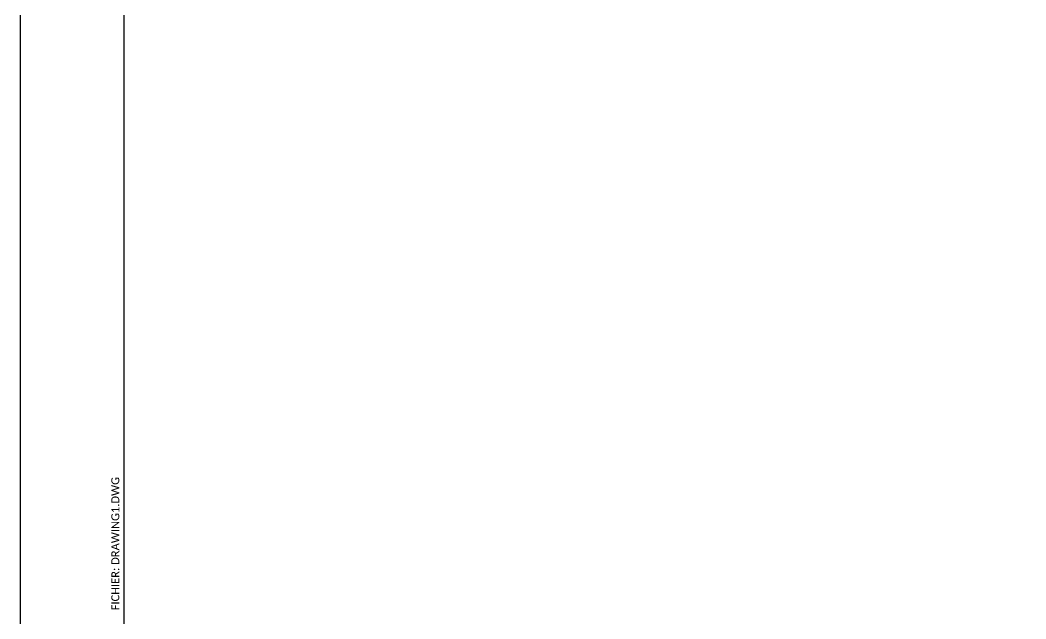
# Paper-space layout 'LEDGER-VERTICAL-IMPERIAL' of a CAD drawing. Header units: inches. Extents: x 0 to 11, y -3.8 to 17.
# Drawn here: x 0 to 6.04, y 3.02 to 6.62 of the extents above; entities that cross this region are included whole.
import ezdxf

# ---------------------------------------------------------------- set-up
doc = ezdxf.new("R2010")
doc.units = ezdxf.units.IN
doc.header["$LTSCALE"] = 25
doc.header["$MEASUREMENT"] = 0
doc.layers.add('CARTOUCHE', color=7, linetype='Continuous')
doc.styles.add('Cartouche', font='calibri.ttf')

psp = doc.layouts.new('LEDGER-VERTICAL-IMPERIAL')

# ---------------------------------------------------------------- linework, layer by layer
at = {"layer": 'CARTOUCHE'}
psp.add_lwpolyline([(0, 0), (11, 0), (11, 17), (0, 17)], close=True, dxfattribs=at)
at = {"layer": 'CARTOUCHE', "ltscale": 5}
psp.add_lwpolyline([(0.6245908242130724, 16.79180305859563), (10.79180305859563, 16.79180305859564), (10.79180305859563, 1.94757877408282), (0.6245908242130724, 1.94757877408282)], close=True, dxfattribs=at)

# ---------------------------------------------------------------- texts
at = {"layer": 'CARTOUCHE', "style": 'Cartouche'}
psp.add_text('FICHIER: DRAWING1.DWG ', height=0.04807429894180403, rotation=90, dxfattribs=at).set_placement((0.5959234570628007, 3.067937690964361))

doc.saveas('drawing.dxf')
